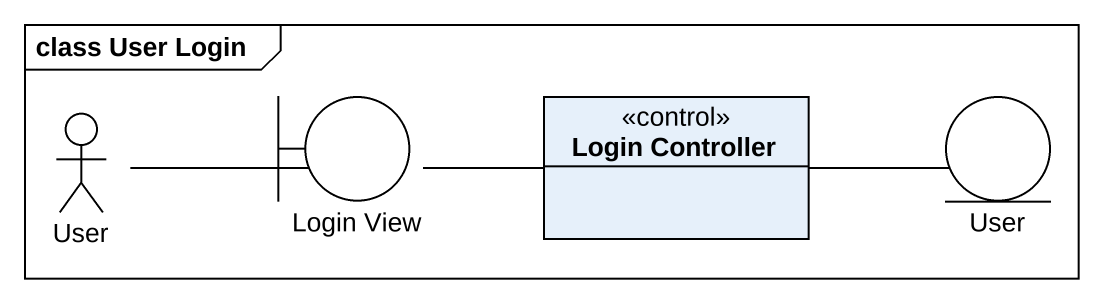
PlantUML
@startuml
mainframe class User Login
allowmixing
hide circle
hide empty members
actor User
boundary "Login View" as Login_View
class "Login Controller" as Login_Controller <<control>>
entity "User" as User_2
User -right- Login_View
Login_View -right- Login_Controller
Login_Controller -right- User_2
@enduml
